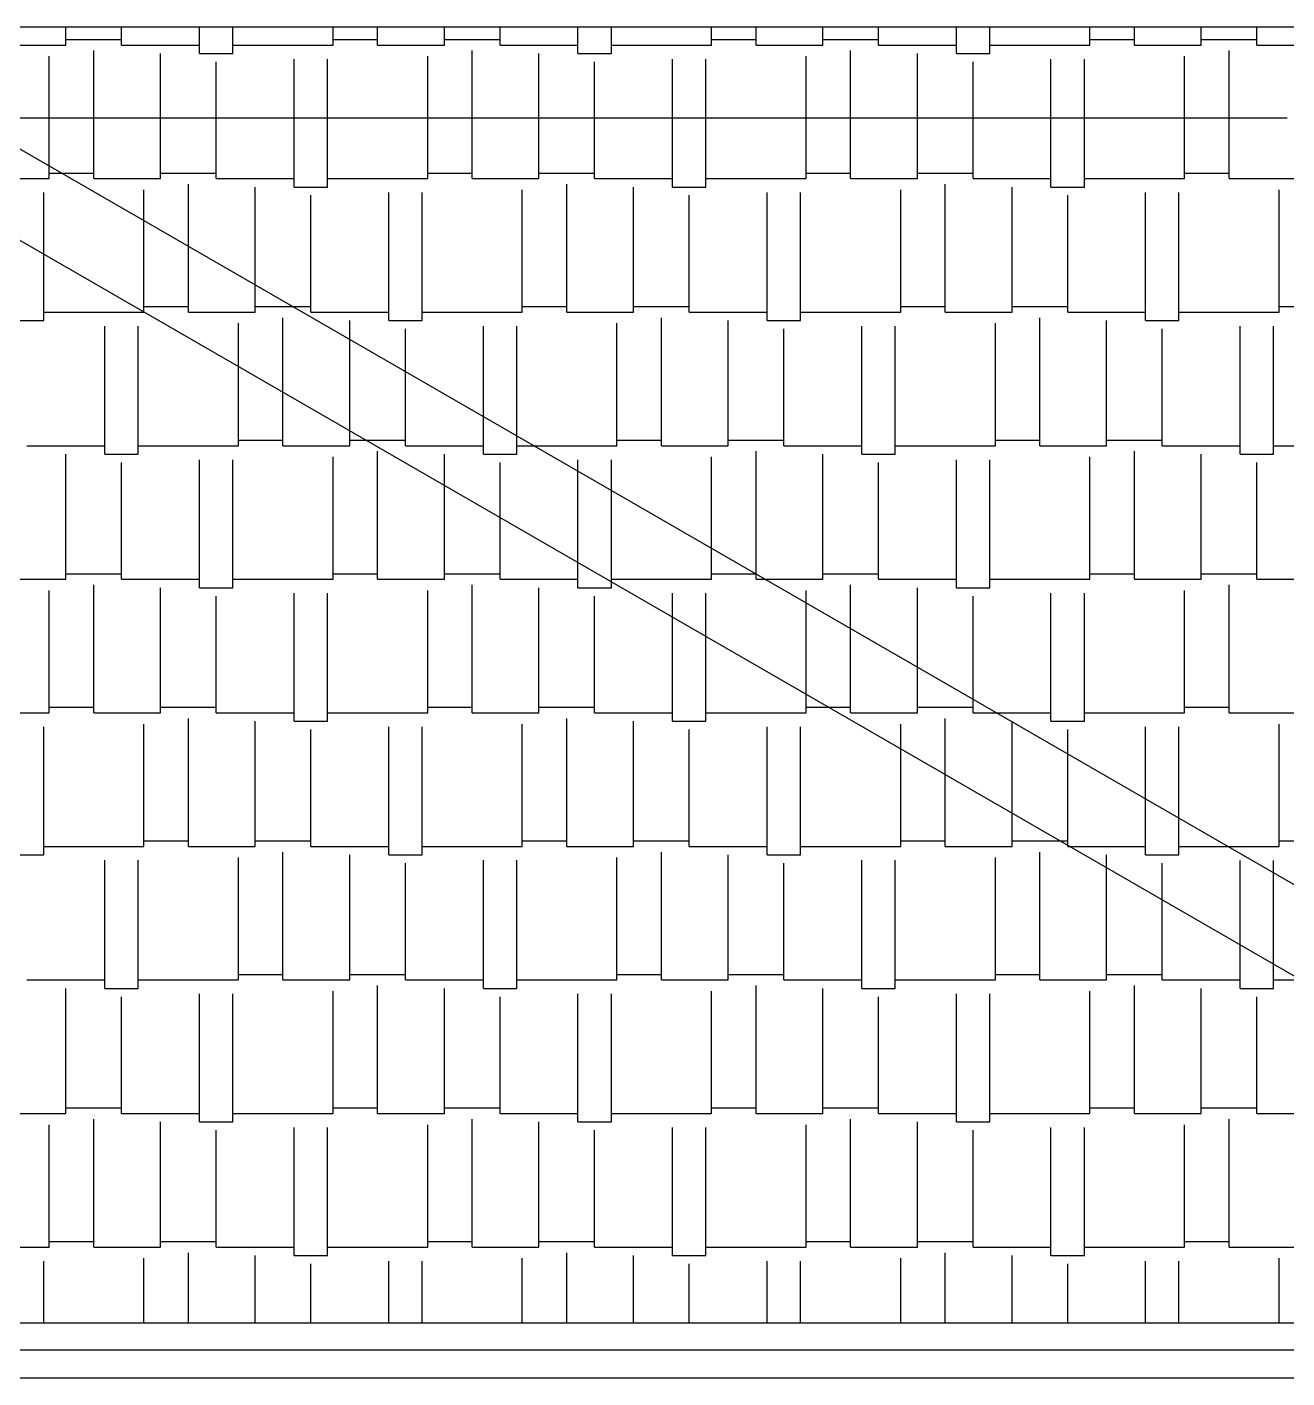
# Model space of a CAD drawing. Extents: x -133165 to 20117, y 15722 to 63536.
# Drawn here: x -75693 to -72817, y 55480 to 58563 of the extents above; entities that cross this region are included whole.
import ezdxf

# ---------------------------------------------------------------- set-up
doc = ezdxf.new("R2010")
doc.units = 0
doc.layers.get('0').update_dxf_attribs({"linetype": 'CONTINUOUS'})

# ---------------------------------------------------------------- blocks, each defined once
blk = doc.blocks.new('*X210')
at = {"linetype": 'CONTINUOUS', "ltscale": 10}
for p, q in [((-75654.7, 57892.9), (-75654.7, 58044.5)), ((-75654.7, 57912), (-75426.1, 57912)), ((-75426.1, 57912), (-75426.1, 57912.5)), ((-75730.9, 57892.9), (-75654.7, 57892.9)), ((-75515, 57588.1), (-75515, 57880.2)), ((-75438.8, 57588.1), (-75438.8, 57880.2)), ((-75210.2, 57607.2), (-75210.2, 57787.8)), ((-75108.6, 57607.2), (-75108.6, 57729.2)), ((-74956.2, 57607.2), (-74956.2, 57641.2)), ((-75692.8, 57607.2), (-75515, 57607.2)), ((-75438.8, 57607.2), (-75210.2, 57607.2)), ((-75210.2, 57619.9), (-75108.6, 57619.9)), ((-75108.6, 57607.2), (-74956.2, 57607.2)), ((-74956.2, 57619.9), (-74919.3, 57619.9)), ((-74892.7, 57302.4), (-74892.7, 57594.5)), ((-75603.9, 57302.4), (-75603.9, 57588.1)), ((-75515, 57588.1), (-75438.8, 57588.1)), ((-75476.9, 57302.4), (-75476.9, 57569.1)), ((-75299.1, 57283.3), (-75299.1, 57575.4)), ((-75222.9, 57283.3), (-75222.9, 57575.4)), ((-74994.3, 57302.4), (-74994.3, 57581.8)), ((-74740.3, 57302.4), (-74740.3, 57516.5)), ((-74613.3, 57302.4), (-74613.3, 57443.2)), ((-75603.9, 57315.1), (-75476.9, 57315.1)), ((-74994.3, 57315.1), (-74892.7, 57315.1)), ((-74740.3, 57315.1), (-74613.3, 57315.1)), ((-74435.5, 57283.3), (-74435.5, 57340.6)), ((-75756.3, 57302.4), (-75603.9, 57302.4)), ((-75540.4, 56997.6), (-75540.4, 57289.7)), ((-75476.9, 57302.4), (-75299.1, 57302.4)), ((-75388, 56997.6), (-75388, 57283.3)), ((-75299.1, 57283.3), (-75222.9, 57283.3)), ((-75222.9, 57302.4), (-74994.3, 57302.4)), ((-74892.7, 57302.4), (-74740.3, 57302.4)), ((-74676.8, 56997.6), (-74676.8, 57289.7)), ((-74613.3, 57302.4), (-74435.5, 57302.4)), ((-74524.4, 56997.6), (-74524.4, 57283.3)), ((-74435.5, 57283.3), (-74359.3, 57283.3)), ((-74359.3, 57283.3), (-74359.3, 57296.6)), ((-75642, 56997.6), (-75642, 57277)), ((-75261, 56997.6), (-75261, 57264.3)), ((-75083.2, 56978.5), (-75083.2, 57270.6)), ((-75007, 56978.5), (-75007, 57270.6)), ((-74778.4, 56997.6), (-74778.4, 57277)), ((-74397.4, 56997.6), (-74397.4, 57264.3)), ((-74219.6, 56978.5), (-74219.6, 57215.9)), ((-74143.4, 56978.5), (-74143.4, 57171.9)), ((-73914.8, 56997.6), (-73914.8, 57039.9)), ((-75642, 57010.3), (-75540.4, 57010.3)), ((-75388, 57010.3), (-75261, 57010.3)), ((-74778.4, 57010.3), (-74676.8, 57010.3)), ((-74524.4, 57010.3), (-74397.4, 57010.3)), ((-73914.8, 57010.3), (-73863.4, 57010.3)), ((-75870.6, 56997.6), (-75642, 56997.6)), ((-75540.4, 56997.6), (-75388, 56997.6)), ((-75324.5, 56692.8), (-75324.5, 56984.9)), ((-75261, 56997.6), (-75083.2, 56997.6)), ((-75172.1, 56692.8), (-75172.1, 56978.5)), ((-75083.2, 56978.5), (-75007, 56978.5)), ((-75007, 56997.6), (-74778.4, 56997.6)), ((-74676.8, 56997.6), (-74524.4, 56997.6)), ((-74460.9, 56692.8), (-74460.9, 56984.9)), ((-74397.4, 56997.6), (-74219.6, 56997.6)), ((-74308.5, 56692.8), (-74308.5, 56978.5)), ((-74219.6, 56978.5), (-74143.4, 56978.5)), ((-74143.4, 56997.6), (-73914.8, 56997.6)), ((-75654.7, 56673.7), (-75654.7, 56965.8)), ((-75426.1, 56692.8), (-75426.1, 56972.2)), ((-75045.1, 56692.8), (-75045.1, 56959.5)), ((-74867.3, 56673.7), (-74867.3, 56965.8)), ((-74791.1, 56673.7), (-74791.1, 56965.8)), ((-74562.5, 56692.8), (-74562.5, 56972.2)), ((-74181.5, 56692.8), (-74181.5, 56959.5)), ((-74003.7, 56673.7), (-74003.7, 56965.8)), ((-73927.5, 56673.7), (-73927.5, 56965.8)), ((-73698.9, 56692.8), (-73698.9, 56915.3)), ((-73597.3, 56692.8), (-73597.3, 56856.6)), ((-73444.9, 56692.8), (-73444.9, 56768.6)), ((-75426.1, 56705.5), (-75324.5, 56705.5)), ((-75172.1, 56705.5), (-75045.1, 56705.5)), ((-74562.5, 56705.5), (-74460.9, 56705.5)), ((-74308.5, 56705.5), (-74181.5, 56705.5)), ((-73698.9, 56705.5), (-73597.3, 56705.5)), ((-73444.9, 56705.5), (-73335.5, 56705.5)), ((-75730.9, 56673.7), (-75654.7, 56673.7)), ((-75654.7, 56692.8), (-75426.1, 56692.8)), ((-75324.5, 56692.8), (-75172.1, 56692.8)), ((-75210.2, 56388), (-75210.2, 56667.4)), ((-75108.6, 56388), (-75108.6, 56680.1)), ((-75045.1, 56692.8), (-74867.3, 56692.8)), ((-74956.2, 56388), (-74956.2, 56673.7)), ((-74867.3, 56673.7), (-74791.1, 56673.7)), ((-74791.1, 56692.8), (-74562.5, 56692.8)), ((-74460.9, 56692.8), (-74308.5, 56692.8)), ((-74346.6, 56388), (-74346.6, 56667.4)), ((-74245, 56388), (-74245, 56680.1)), ((-74181.5, 56692.8), (-74003.7, 56692.8)), ((-74092.6, 56388), (-74092.6, 56673.7)), ((-74003.7, 56673.7), (-73927.5, 56673.7)), ((-73927.5, 56692.8), (-73698.9, 56692.8)), ((-73597.3, 56692.8), (-73444.9, 56692.8)), ((-73483, 56388), (-73483, 56667.4)), ((-73381.4, 56388), (-73381.4, 56680.1)), ((-73317.9, 56692.8), (-73317.9, 56695.3)), ((-73317.9, 56692.8), (-73313.5, 56692.8)), ((-75515, 56368.9), (-75515, 56661.1)), ((-75438.8, 56368.9), (-75438.8, 56661.1)), ((-74829.2, 56388), (-74829.2, 56654.7)), ((-74651.4, 56368.9), (-74651.4, 56661.1)), ((-74575.2, 56368.9), (-74575.2, 56661.1)), ((-73965.6, 56388), (-73965.6, 56654.7)), ((-73787.8, 56368.9), (-73787.8, 56661.1)), ((-73711.6, 56368.9), (-73711.6, 56661.1)), ((-73229, 56388), (-73229, 56644)), ((-73102, 56388), (-73102, 56570.7)), ((-72924.2, 56368.9), (-72924.2, 56468)), ((-72848, 56368.9), (-72848, 56424)), ((-75210.2, 56400.7), (-75108.6, 56400.7)), ((-74956.2, 56400.7), (-74829.2, 56400.7)), ((-74346.6, 56400.7), (-74245, 56400.7)), ((-74092.6, 56400.7), (-73965.6, 56400.7)), ((-73483, 56400.7), (-73381.4, 56400.7)), ((-73229, 56400.7), (-73102, 56400.7)), ((-75692.8, 56388), (-75515, 56388)), ((-75603.9, 56083.2), (-75603.9, 56368.9)), ((-75515, 56368.9), (-75438.8, 56368.9)), ((-75438.8, 56388), (-75210.2, 56388)), ((-75108.6, 56388), (-74956.2, 56388)), ((-74994.3, 56083.2), (-74994.3, 56362.6)), ((-74892.7, 56083.2), (-74892.7, 56375.3)), ((-74829.2, 56388), (-74651.4, 56388)), ((-74740.3, 56083.2), (-74740.3, 56368.9)), ((-74651.4, 56368.9), (-74575.2, 56368.9)), ((-74575.2, 56388), (-74346.6, 56388)), ((-74245, 56388), (-74092.6, 56388)), ((-74130.7, 56083.2), (-74130.7, 56362.6)), ((-74029.1, 56083.2), (-74029.1, 56375.3)), ((-73965.6, 56388), (-73787.8, 56388)), ((-73876.7, 56083.2), (-73876.7, 56368.9)), ((-73787.8, 56368.9), (-73711.6, 56368.9)), ((-73711.6, 56388), (-73483, 56388)), ((-73381.4, 56388), (-73229, 56388)), ((-73267.1, 56083.2), (-73267.1, 56362.6)), ((-73165.5, 56083.2), (-73165.5, 56375.3)), ((-73102, 56388), (-72924.2, 56388)), ((-73013.1, 56083.2), (-73013.1, 56368.9)), ((-72924.2, 56368.9), (-72848, 56368.9)), ((-72848, 56388), (-72785.6, 56388)), ((-75476.9, 56083.2), (-75476.9, 56349.9)), ((-75299.1, 56064.1), (-75299.1, 56356.2)), ((-75222.9, 56064.1), (-75222.9, 56356.2)), ((-74613.3, 56083.2), (-74613.3, 56349.9)), ((-74435.5, 56064.1), (-74435.5, 56356.2)), ((-74359.3, 56064.1), (-74359.3, 56356.2)), ((-73749.7, 56083.2), (-73749.7, 56349.9)), ((-73571.9, 56064.1), (-73571.9, 56356.2)), ((-73495.7, 56064.1), (-73495.7, 56356.2)), ((-72886.1, 56083.2), (-72886.1, 56349.9)), ((-75756.3, 56083.2), (-75603.9, 56083.2)), ((-75603.9, 56095.9), (-75476.9, 56095.9)), ((-75476.9, 56083.2), (-75299.1, 56083.2)), ((-75222.9, 56083.2), (-74994.3, 56083.2)), ((-74994.3, 56095.9), (-74892.7, 56095.9)), ((-74892.7, 56083.2), (-74740.3, 56083.2)), ((-74740.3, 56095.9), (-74613.3, 56095.9)), ((-74613.3, 56083.2), (-74435.5, 56083.2)), ((-74359.3, 56083.2), (-74130.7, 56083.2)), ((-74130.7, 56095.9), (-74029.1, 56095.9)), ((-74029.1, 56083.2), (-73876.7, 56083.2)), ((-73876.7, 56095.9), (-73749.7, 56095.9)), ((-73749.7, 56083.2), (-73571.9, 56083.2)), ((-73495.7, 56083.2), (-73267.1, 56083.2)), ((-73267.1, 56095.9), (-73165.5, 56095.9)), ((-73165.5, 56083.2), (-73013.1, 56083.2)), ((-73013.1, 56095.9), (-72886.1, 56095.9)), ((-72886.1, 56083.2), (-72708.3, 56083.2)), ((-75642, 55778.4), (-75642, 56057.8)), ((-75540.4, 55778.4), (-75540.4, 56070.5)), ((-75388, 55778.4), (-75388, 56064.1)), ((-75299.1, 56064.1), (-75222.9, 56064.1)), ((-75083.2, 55759.3), (-75083.2, 56051.4)), ((-75007, 55759.3), (-75007, 56051.4)), ((-74778.4, 55778.4), (-74778.4, 56057.8)), ((-74676.8, 55778.4), (-74676.8, 56070.5)), ((-74524.4, 55778.4), (-74524.4, 56064.1)), ((-74435.5, 56064.1), (-74359.3, 56064.1)), ((-74219.6, 55759.3), (-74219.6, 56051.4)), ((-74143.4, 55759.3), (-74143.4, 56051.4)), ((-73914.8, 55778.4), (-73914.8, 56057.8)), ((-73813.2, 55778.4), (-73813.2, 56070.5)), ((-73660.8, 55778.4), (-73660.8, 56064.1)), ((-73571.9, 56064.1), (-73495.7, 56064.1)), ((-73356, 55759.3), (-73356, 56051.4)), ((-73279.8, 55759.3), (-73279.8, 56051.4)), ((-73051.2, 55778.4), (-73051.2, 56057.8)), ((-72949.6, 55778.4), (-72949.6, 56070.5)), ((-75261, 55778.4), (-75261, 56045.1)), ((-74397.4, 55778.4), (-74397.4, 56045.1)), ((-73533.8, 55778.4), (-73533.8, 56045.1)), ((-75870.6, 55778.4), (-75642, 55778.4)), ((-75642, 55791.1), (-75540.4, 55791.1)), ((-75540.4, 55778.4), (-75388, 55778.4)), ((-75388, 55791.1), (-75261, 55791.1)), ((-75261, 55778.4), (-75083.2, 55778.4)), ((-75007, 55778.4), (-74778.4, 55778.4)), ((-74778.4, 55791.1), (-74676.8, 55791.1)), ((-74676.8, 55778.4), (-74524.4, 55778.4)), ((-74524.4, 55791.1), (-74397.4, 55791.1)), ((-74397.4, 55778.4), (-74219.6, 55778.4)), ((-74143.4, 55778.4), (-73914.8, 55778.4)), ((-73914.8, 55791.1), (-73813.2, 55791.1)), ((-73813.2, 55778.4), (-73660.8, 55778.4)), ((-73660.8, 55791.1), (-73533.8, 55791.1)), ((-73533.8, 55778.4), (-73356, 55778.4)), ((-73279.8, 55778.4), (-73051.2, 55778.4)), ((-73051.2, 55791.1), (-72949.6, 55791.1)), ((-72949.6, 55778.4), (-72797.2, 55778.4)), ((-75654.7, 55604.5), (-75654.7, 55746.6)), ((-75426.1, 55604.5), (-75426.1, 55753)), ((-75324.5, 55604.5), (-75324.5, 55765.7)), ((-75172.1, 55604.5), (-75172.1, 55759.3)), ((-75083.2, 55759.3), (-75007, 55759.3)), ((-74867.3, 55604.5), (-74867.3, 55746.6)), ((-74791.1, 55604.5), (-74791.1, 55746.6)), ((-74562.5, 55604.5), (-74562.5, 55753)), ((-74460.9, 55604.5), (-74460.9, 55765.7)), ((-74308.5, 55604.5), (-74308.5, 55759.3)), ((-74219.6, 55759.3), (-74143.4, 55759.3)), ((-74003.7, 55604.5), (-74003.7, 55746.6)), ((-73927.5, 55604.5), (-73927.5, 55746.6)), ((-73698.9, 55604.5), (-73698.9, 55753)), ((-73597.3, 55604.5), (-73597.3, 55765.7)), ((-73444.9, 55604.5), (-73444.9, 55759.3)), ((-73356, 55759.3), (-73279.8, 55759.3)), ((-73140.1, 55604.5), (-73140.1, 55746.6)), ((-73063.9, 55604.5), (-73063.9, 55746.6)), ((-72835.3, 55604.5), (-72835.3, 55753)), ((-75045.1, 55604.5), (-75045.1, 55740.3)), ((-74181.5, 55604.5), (-74181.5, 55740.3)), ((-73317.9, 55604.5), (-73317.9, 55740.3))]:
    blk.add_line(p, q, dxfattribs=at)
blk = doc.blocks.new('*X284')
at = {"linetype": 'CONTINUOUS', "ltscale": 10}
for p, q in [((-75642, 58245), (-75642, 58355)), ((-75540.4, 58216.8), (-75540.4, 58355)), ((-75388, 58216.8), (-75388, 58355)), ((-75261, 58216.8), (-75261, 58355)), ((-75083.2, 58197.7), (-75083.2, 58355)), ((-75007, 58197.7), (-75007, 58355)), ((-74778.4, 58216.8), (-74778.4, 58355)), ((-74676.8, 58216.8), (-74676.8, 58355)), ((-74524.4, 58216.8), (-74524.4, 58355)), ((-74397.4, 58216.8), (-74397.4, 58355)), ((-74219.6, 58197.7), (-74219.6, 58355)), ((-74143.4, 58197.7), (-74143.4, 58355)), ((-73914.8, 58216.8), (-73914.8, 58355)), ((-73813.2, 58216.8), (-73813.2, 58355)), ((-73660.8, 58216.8), (-73660.8, 58355)), ((-73533.8, 58216.8), (-73533.8, 58355)), ((-73356, 58197.7), (-73356, 58355)), ((-73279.8, 58197.7), (-73279.8, 58355)), ((-73051.2, 58216.8), (-73051.2, 58355)), ((-72949.6, 58216.8), (-72949.6, 58355)), ((-75615.1, 58229.5), (-75540.4, 58229.5)), ((-75540.4, 58216.8), (-75388, 58216.8)), ((-75388, 58229.5), (-75261, 58229.5)), ((-75261, 58216.8), (-75083.2, 58216.8)), ((-75007, 58216.8), (-74778.4, 58216.8)), ((-74778.4, 58229.5), (-74676.8, 58229.5)), ((-74676.8, 58216.8), (-74524.4, 58216.8)), ((-74524.4, 58229.5), (-74397.4, 58229.5)), ((-74397.4, 58216.8), (-74219.6, 58216.8)), ((-74143.4, 58216.8), (-73914.8, 58216.8)), ((-73914.8, 58229.5), (-73813.2, 58229.5)), ((-73813.2, 58216.8), (-73660.8, 58216.8)), ((-73660.8, 58229.5), (-73533.8, 58229.5)), ((-73533.8, 58216.8), (-73356, 58216.8)), ((-73279.8, 58216.8), (-73051.2, 58216.8)), ((-73051.2, 58229.5), (-72949.6, 58229.5)), ((-72949.6, 58216.8), (-72797.2, 58216.8)), ((-75426.1, 58120.3), (-75426.1, 58191.4)), ((-75324.5, 58061.7), (-75324.5, 58204.1)), ((-75172.1, 57973.7), (-75172.1, 58197.7)), ((-75083.2, 58197.7), (-75007, 58197.7)), ((-75045.1, 57912), (-75045.1, 58178.7)), ((-74867.3, 57892.9), (-74867.3, 58185)), ((-74791.1, 57892.9), (-74791.1, 58185)), ((-74562.5, 57912), (-74562.5, 58191.4)), ((-74460.9, 57912), (-74460.9, 58204.1)), ((-74308.5, 57912), (-74308.5, 58197.7)), ((-74219.6, 58197.7), (-74143.4, 58197.7)), ((-74181.5, 57912), (-74181.5, 58178.7)), ((-74003.7, 57892.9), (-74003.7, 58185)), ((-73927.5, 57892.9), (-73927.5, 58185)), ((-73698.9, 57912), (-73698.9, 58191.4)), ((-73597.3, 57912), (-73597.3, 58204.1)), ((-73444.9, 57912), (-73444.9, 58197.7)), ((-73356, 58197.7), (-73279.8, 58197.7)), ((-73317.9, 57912), (-73317.9, 58178.7)), ((-73140.1, 57892.9), (-73140.1, 58185)), ((-73063.9, 57892.9), (-73063.9, 58185)), ((-72835.3, 57912), (-72835.3, 58191.4)), ((-75087.2, 57924.7), (-75045.1, 57924.7)), ((-75045.1, 57912), (-74867.3, 57912)), ((-74791.1, 57912), (-74562.5, 57912)), ((-74562.5, 57924.7), (-74460.9, 57924.7)), ((-74460.9, 57912), (-74308.5, 57912)), ((-74308.5, 57924.7), (-74181.5, 57924.7)), ((-74181.5, 57912), (-74003.7, 57912)), ((-73927.5, 57912), (-73698.9, 57912)), ((-73698.9, 57924.7), (-73597.3, 57924.7)), ((-73597.3, 57912), (-73444.9, 57912)), ((-73444.9, 57924.7), (-73317.9, 57924.7)), ((-73317.9, 57912), (-73140.1, 57912)), ((-73063.9, 57912), (-72835.3, 57912)), ((-72835.3, 57924.7), (-72733.7, 57924.7)), ((-74956.2, 57849), (-74956.2, 57892.9)), ((-74867.3, 57892.9), (-74791.1, 57892.9)), ((-74829.2, 57775.7), (-74829.2, 57873.9)), ((-74651.4, 57673.1), (-74651.4, 57880.2)), ((-74575.2, 57629.1), (-74575.2, 57880.2)), ((-74346.6, 57607.2), (-74346.6, 57886.6)), ((-74245, 57607.2), (-74245, 57899.3)), ((-74092.6, 57607.2), (-74092.6, 57892.9)), ((-74003.7, 57892.9), (-73927.5, 57892.9)), ((-73965.6, 57607.2), (-73965.6, 57873.9)), ((-73787.8, 57588.1), (-73787.8, 57880.2)), ((-73711.6, 57588.1), (-73711.6, 57880.2)), ((-73483, 57607.2), (-73483, 57886.6)), ((-73381.4, 57607.2), (-73381.4, 57899.3)), ((-73229, 57607.2), (-73229, 57892.9)), ((-73140.1, 57892.9), (-73063.9, 57892.9)), ((-73102, 57607.2), (-73102, 57873.9)), ((-72924.2, 57588.1), (-72924.2, 57880.2)), ((-72848, 57588.1), (-72848, 57880.2)), ((-74537.3, 57607.2), (-74346.6, 57607.2)), ((-74346.6, 57619.9), (-74245, 57619.9)), ((-74245, 57607.2), (-74092.6, 57607.2)), ((-74092.6, 57619.9), (-73965.6, 57619.9)), ((-74029.1, 57313.8), (-74029.1, 57594.5)), ((-73965.6, 57607.2), (-73787.8, 57607.2)), ((-73711.6, 57607.2), (-73483, 57607.2)), ((-73483, 57619.9), (-73381.4, 57619.9)), ((-73381.4, 57607.2), (-73229, 57607.2)), ((-73229, 57619.9), (-73102, 57619.9)), ((-73165.5, 57302.4), (-73165.5, 57594.5)), ((-73102, 57607.2), (-72924.2, 57607.2)), ((-72848, 57607.2), (-72619.4, 57607.2)), ((-74435.5, 57548.4), (-74435.5, 57575.4)), ((-74359.3, 57504.4), (-74359.3, 57575.4)), ((-74130.7, 57372.4), (-74130.7, 57581.8)), ((-73876.7, 57302.4), (-73876.7, 57588.1)), ((-73787.8, 57588.1), (-73711.6, 57588.1)), ((-73749.7, 57302.4), (-73749.7, 57569.1)), ((-73571.9, 57283.3), (-73571.9, 57575.4)), ((-73495.7, 57283.3), (-73495.7, 57575.4)), ((-73267.1, 57302.4), (-73267.1, 57581.8)), ((-73013.1, 57302.4), (-73013.1, 57588.1)), ((-72924.2, 57588.1), (-72848, 57588.1)), ((-72886.1, 57302.4), (-72886.1, 57569.1)), ((-74031.4, 57315.1), (-74029.1, 57315.1)), ((-73876.7, 57315.1), (-73749.7, 57315.1)), ((-73267.1, 57315.1), (-73165.5, 57315.1)), ((-73013.1, 57315.1), (-72886.1, 57315.1)), ((-74009.4, 57302.4), (-73876.7, 57302.4)), ((-73813.2, 57189.1), (-73813.2, 57289.7)), ((-73749.7, 57302.4), (-73571.9, 57302.4)), ((-73660.8, 57101.1), (-73660.8, 57283.3)), ((-73571.9, 57283.3), (-73495.7, 57283.3)), ((-73495.7, 57302.4), (-73267.1, 57302.4)), ((-73165.5, 57302.4), (-73013.1, 57302.4)), ((-72949.6, 56997.6), (-72949.6, 57289.7)), ((-72886.1, 57302.4), (-72708.3, 57302.4)), ((-73914.8, 57247.8), (-73914.8, 57277)), ((-73533.8, 57027.8), (-73533.8, 57264.3)), ((-73356, 56978.5), (-73356, 57270.7)), ((-73279.8, 56978.5), (-73279.8, 57270.7)), ((-73051.2, 56997.6), (-73051.2, 57277)), ((-73051.2, 57010.3), (-72949.6, 57010.3)), ((-73481.4, 56997.6), (-73356, 56997.6)), ((-73444.9, 56976.5), (-73444.9, 56978.5)), ((-73356, 56978.5), (-73279.8, 56978.5)), ((-73279.8, 56997.6), (-73051.2, 56997.6)), ((-72949.6, 56997.6), (-72797.2, 56997.6)), ((-73317.9, 56903.2), (-73317.9, 56959.5)), ((-73140.1, 56800.5), (-73140.1, 56965.8)), ((-73063.9, 56756.5), (-73063.9, 56965.8)), ((-72835.3, 56692.8), (-72835.3, 56972.2)), ((-72835.3, 56705.5), (-72733.7, 56705.5)), ((-72953.5, 56692.8), (-72835.3, 56692.8)), ((-72848, 56631.9), (-72848, 56661))]:
    blk.add_line(p, q, dxfattribs=at)
blk = doc.blocks.new('*X285')
at = {"linetype": 'CONTINUOUS', "ltscale": 10}
for p, q in [((-75603.9, 58521.6), (-75603.9, 58562.8)), ((-75476.9, 58521.6), (-75476.9, 58562.8)), ((-75299.1, 58502.5), (-75299.1, 58562.8)), ((-75222.9, 58502.5), (-75222.9, 58562.8)), ((-74994.3, 58521.6), (-74994.3, 58562.8)), ((-74892.7, 58521.6), (-74892.7, 58562.8)), ((-74740.3, 58521.6), (-74740.3, 58562.8)), ((-74613.3, 58521.6), (-74613.3, 58562.8)), ((-74435.5, 58502.5), (-74435.5, 58562.8)), ((-74359.3, 58502.5), (-74359.3, 58562.8)), ((-74130.7, 58521.6), (-74130.7, 58562.8)), ((-74029.1, 58521.6), (-74029.1, 58562.8)), ((-73876.7, 58521.6), (-73876.7, 58562.8)), ((-73749.7, 58521.6), (-73749.7, 58562.8)), ((-73571.9, 58502.5), (-73571.9, 58562.8)), ((-73495.7, 58502.5), (-73495.7, 58562.8)), ((-73267.1, 58521.6), (-73267.1, 58562.8)), ((-73165.5, 58521.6), (-73165.5, 58562.8)), ((-73013.1, 58521.6), (-73013.1, 58562.8)), ((-72886.1, 58521.6), (-72886.1, 58562.8)), ((-75756.3, 58521.6), (-75603.9, 58521.6)), ((-75603.9, 58534.3), (-75476.9, 58534.3)), ((-75476.9, 58521.6), (-75299.1, 58521.6)), ((-75222.9, 58521.6), (-74994.3, 58521.6)), ((-74994.3, 58534.3), (-74892.7, 58534.3)), ((-74892.7, 58521.6), (-74740.3, 58521.6)), ((-74740.3, 58534.3), (-74613.3, 58534.3)), ((-74613.3, 58521.6), (-74435.5, 58521.6)), ((-74359.3, 58521.6), (-74130.7, 58521.6)), ((-74130.7, 58534.3), (-74029.1, 58534.3)), ((-74029.1, 58521.6), (-73876.7, 58521.6)), ((-73876.7, 58534.3), (-73749.7, 58534.3)), ((-73749.7, 58521.6), (-73571.9, 58521.6)), ((-73495.7, 58521.6), (-73267.1, 58521.6)), ((-73267.1, 58534.3), (-73165.5, 58534.3)), ((-73165.5, 58521.6), (-73013.1, 58521.6)), ((-73013.1, 58534.3), (-72886.1, 58534.3)), ((-72886.1, 58521.6), (-72708.3, 58521.6)), ((-75642, 58355), (-75642, 58496.2)), ((-75540.4, 58355), (-75540.4, 58508.9)), ((-75388, 58355), (-75388, 58502.5)), ((-75299.1, 58502.5), (-75222.9, 58502.5)), ((-75083.2, 58355), (-75083.2, 58489.8)), ((-75007, 58355), (-75007, 58489.8)), ((-74778.4, 58355), (-74778.4, 58496.2)), ((-74676.8, 58355), (-74676.8, 58508.9)), ((-74524.4, 58355), (-74524.4, 58502.5)), ((-74435.5, 58502.5), (-74359.3, 58502.5)), ((-74219.6, 58355), (-74219.6, 58489.8)), ((-74143.4, 58355), (-74143.4, 58489.8)), ((-73914.8, 58355), (-73914.8, 58496.2)), ((-73813.2, 58355), (-73813.2, 58508.9)), ((-73660.8, 58355), (-73660.8, 58502.5)), ((-73571.9, 58502.5), (-73495.7, 58502.5)), ((-73356, 58355), (-73356, 58489.8)), ((-73279.8, 58355), (-73279.8, 58489.8)), ((-73051.2, 58355), (-73051.2, 58496.2)), ((-72949.6, 58355), (-72949.6, 58508.9)), ((-75261, 58355), (-75261, 58483.5)), ((-74397.4, 58355), (-74397.4, 58483.5)), ((-73533.8, 58355), (-73533.8, 58483.5)), ((-75642, 58216.8), (-75642, 58245)), ((-75870.6, 58216.8), (-75642, 58216.8)), ((-75642, 58229.5), (-75615.1, 58229.5)), ((-75654.7, 58044.5), (-75654.7, 58185.1)), ((-75426.1, 57912.5), (-75426.1, 58120.3)), ((-75324.5, 57912), (-75324.5, 58061.7)), ((-75172.1, 57912), (-75172.1, 57973.7)), ((-75426.1, 57924.7), (-75324.5, 57924.7)), ((-75324.5, 57912), (-75172.1, 57912)), ((-75172.1, 57924.7), (-75087.2, 57924.7)), ((-75210.2, 57787.8), (-75210.2, 57886.6)), ((-75108.6, 57729.2), (-75108.6, 57899.3)), ((-74956.2, 57641.2), (-74956.2, 57849)), ((-74829.2, 57607.2), (-74829.2, 57775.7)), ((-74651.4, 57588.1), (-74651.4, 57673.1)), ((-74575.2, 57588.1), (-74575.2, 57629.1)), ((-74919.3, 57619.9), (-74829.2, 57619.9)), ((-74829.2, 57607.2), (-74651.4, 57607.2)), ((-74575.2, 57607.2), (-74537.3, 57607.2)), ((-74740.3, 57516.5), (-74740.3, 57588.1)), ((-74651.4, 57588.1), (-74575.2, 57588.1)), ((-74613.3, 57443.2), (-74613.3, 57569.1)), ((-74435.5, 57340.6), (-74435.5, 57548.4)), ((-74359.3, 57296.6), (-74359.3, 57504.4)), ((-74130.7, 57302.4), (-74130.7, 57372.4)), ((-74130.7, 57315.1), (-74031.4, 57315.1)), ((-74359.3, 57302.4), (-74130.7, 57302.4)), ((-74029.1, 57302.4), (-74029.1, 57313.8)), ((-74029.1, 57302.4), (-74009.4, 57302.4)), ((-74219.6, 57215.9), (-74219.6, 57270.6)), ((-74143.4, 57171.9), (-74143.4, 57270.6)), ((-73914.8, 57039.9), (-73914.8, 57247.8)), ((-73813.2, 56997.6), (-73813.2, 57189.1)), ((-73660.8, 56997.6), (-73660.8, 57101.1)), ((-73863.4, 57010.3), (-73813.2, 57010.3)), ((-73660.8, 57010.3), (-73533.8, 57010.3)), ((-73533.8, 56997.6), (-73533.8, 57027.8)), ((-73813.2, 56997.6), (-73660.8, 56997.6)), ((-73597.3, 56856.6), (-73597.3, 56984.9)), ((-73533.8, 56997.6), (-73481.4, 56997.6)), ((-73444.9, 56768.6), (-73444.9, 56976.5)), ((-73698.9, 56915.3), (-73698.9, 56972.2)), ((-73317.9, 56695.3), (-73317.9, 56903.2)), ((-73140.1, 56673.7), (-73140.1, 56800.5)), ((-73063.9, 56673.7), (-73063.9, 56756.5)), ((-73335.5, 56705.5), (-73317.9, 56705.5)), ((-73313.5, 56692.8), (-73140.1, 56692.8)), ((-73229, 56644), (-73229, 56673.7)), ((-73140.1, 56673.7), (-73063.9, 56673.7)), ((-73063.9, 56692.8), (-72953.5, 56692.8)), ((-73102, 56570.7), (-73102, 56654.7)), ((-72924.2, 56468), (-72924.2, 56661)), ((-72848, 56424), (-72848, 56631.9))]:
    blk.add_line(p, q, dxfattribs=at)

msp = doc.modelspace()

# ---------------------------------------------------------------- linework, layer by layer
at = {"ltscale": 10}
for p, q in [((-72382.4, 58562.8), (-76957.4, 58562.8)), ((-71142.4, 55647.2), (-76192.4, 58562.8)), ((-72817.4, 58562.8), (-73312.4, 58562.8)), ((-72817.4, 58355), (-80072.4, 58355)), ((-71212.4, 55479.8), (-76192.4, 58355)), ((-71121.8, 55604.5), (-80070, 55604.5)), ((-71121.8, 55543.2), (-86496.1, 55543.2)), ((-71124.6, 55543.2), (-80007.1, 55543.2)), ((-86473.3, 55479.8), (-67444.4, 55479.8))]:
    msp.add_line(p, q, dxfattribs=at)

# ---------------------------------------------------------------- block references
for name in ['*X285', '*X284', '*X210']:
    msp.add_blockref(name, (0, 0), dxfattribs=at)

doc.saveas('drawing.dxf')
